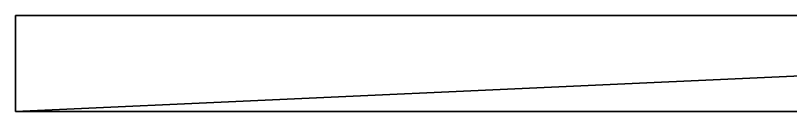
# Model space of a CAD drawing. Header units: millimetres. Extents: x -510 to 550, y -577 to 577.
# Drawn here: x -300 to -219.4, y 215 to 225 of the extents above; entities that cross this region are included whole.
import ezdxf

# ---------------------------------------------------------------- set-up
doc = ezdxf.new("R2010")
doc.units = ezdxf.units.MM
doc.layers.add('base_visual_10', color=7, linetype='Continuous', true_color=0x5c6b75)

msp = doc.modelspace()

# ---------------------------------------------------------------- linework, layer by layer
at = {"layer": 'base_visual_10', "true_color": 0x5c6b75}
for points in [[(-300, 215, -150), (-80, 225, -150), (-80, 215, -150)], [(-300, 215, -150), (-300, 225, -150), (-80, 225, -150)], [(-300, 215), (-80, 215), (-80, 225)], [(-300, 215), (-80, 225), (-300, 225)], [(-80, 225, -150), (-300, 225, -150), (-300, 225)], [(-80, 225, -150), (-300, 225), (-80, 225)], [(-300, 225, -150), (-300, 215, -150), (-300, 215)], [(-300, 225, -150), (-300, 215), (-300, 225)], [(-300, 215, -150), (-80, 215, -150), (-80, 215)], [(-300, 215, -150), (-80, 215), (-300, 215)]]:
    msp.add_3dface(points, dxfattribs=at)

doc.saveas('drawing.dxf')
